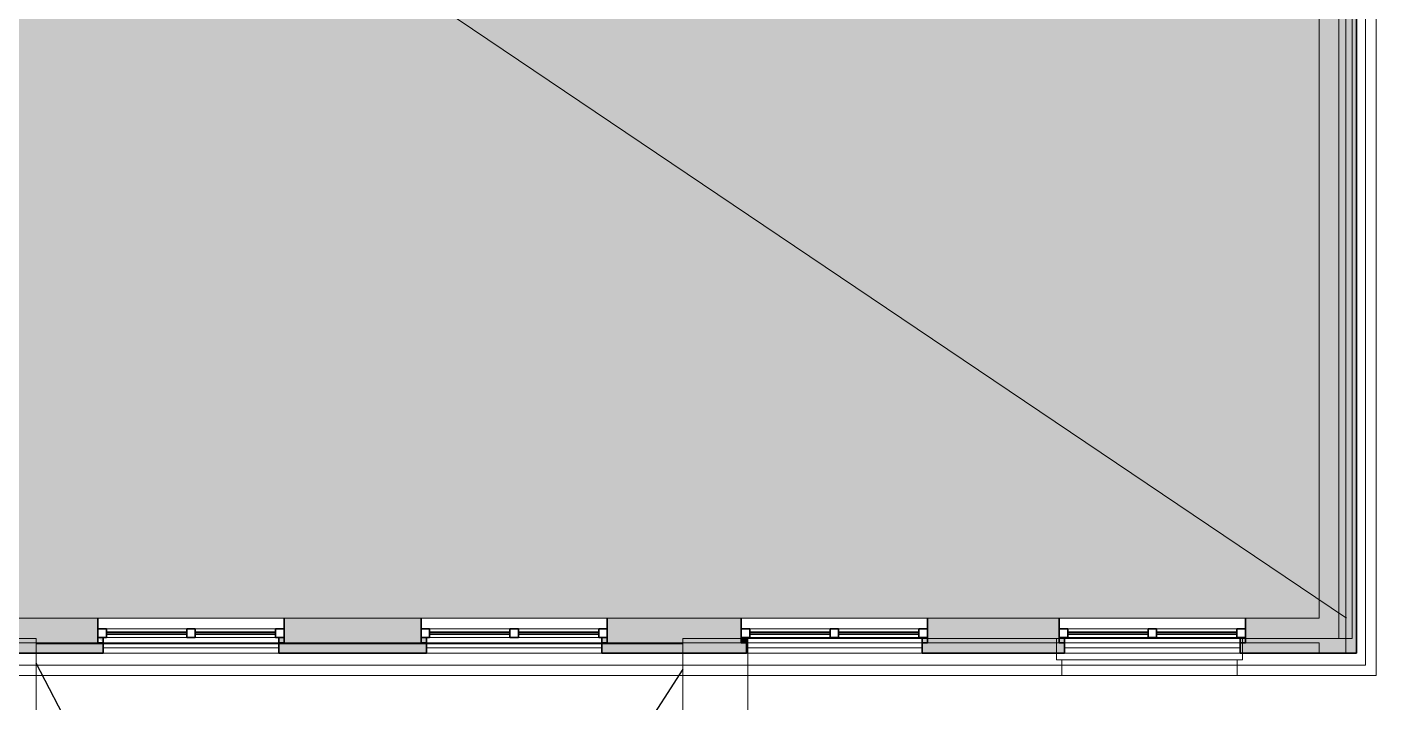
# Model space of a CAD drawing. Header units: millimetres. Extents: x -2861 to 222032, y -45352 to 20466.
# Drawn here: x 16890 to 29573, y -4484 to 1861 of the extents above; entities that cross this region are included whole.
import ezdxf

# ---------------------------------------------------------------- set-up
doc = ezdxf.new("R2010")
doc.units = ezdxf.units.MM
for name, color, linetype, lineweight in [('A-DETL-GENF', 92, 'Continuous', 13), ('A-DETL-THIN', 151, 'Continuous', 13), ('A-FLOR', 192, 'Continuous', 13), ('A-GENM', 13, 'Continuous', 13), ('A-GLAZ', 151, 'Continuous', 13), ('A-ROOF', 132, 'Continuous', 13), ('A-WALL', 113, 'Continuous', 13), ('A-WALL-PATT', 111, 'Continuous', 35), ('Q-SPCQ', 91, 'Continuous', 13)]:
    doc.layers.add(name, color=color, linetype=linetype, lineweight=lineweight)
pattern_1 = [(45, (20082.05, -3926.13), (-143.684, 143.684), []), (360, (20311, -3858.83), (143.684, 143.684), [25.4, -261.968]), (45, (20336.4, -3858.83), (-143.684, 143.684), [25.4, -177.8]), (90, (20354.36, -3840.87), (-143.684, 143.684), [25.4, -261.968]), (135, (20354.36, -3815.47), (-143.684, -143.684), [25.4, -177.8]), (360, (20311, -3797.51), (143.684, 143.684), [25.4, -261.968]), (45, (20293.04, -3815.47), (-143.684, 143.684), [25.4, -177.8]), (90, (20293.04, -3840.87), (-143.684, 143.684), [25.4, -261.968]), (135, (20311, -3858.83), (-143.684, -143.684), [25.4, -177.8]), (45, (20377.58, -3774.29), (-143.684, 143.684), [50.8, -152.4])]

# ---------------------------------------------------------------- blocks, each defined once
blk = doc.blocks.new('OKNO_2k_ - OKNO_2k_1750 x 1750-V42-2NP_DEMOLICE A')
at = {"layer": 'A-GLAZ', "color": 253, "lineweight": 35}
for p, q in [((-825, 126), (-875, 126)), ((-875, 126), (-875, 125)), ((-825, 125), (-825, 126)), ((-795, 75), (-825, 75)), ((-795, -5), (-795, 75)), ((-40, 45), (-795, 45)), ((-795, 45), (-795, 25)), ((-795, 25), (-40, 25)), ((40, 75), (-40, 75)), ((-40, 75), (-40, -5)), ((-40, 25), (-40, 45)), ((40, -5), (40, 75)), ((795, 45), (40, 45)), ((40, 45), (40, 25)), ((40, 25), (795, 25)), ((825, 75), (795, 75)), ((795, 75), (795, -5)), ((795, 25), (795, 45)), ((825, 126), (825, 125)), ((875, 126), (825, 126)), ((875, 125), (875, 126)), ((-875, -5), (-795, -5)), ((-40, -5), (40, -5)), ((795, -5), (875, -5))]:
    blk.add_line(p, q, dxfattribs=at)
at = {"layer": 'A-GLAZ', "color": 254}
for p, q in [((-825, 126), (-875, 126)), ((-875, 126), (-875, 125)), ((-875, 125), (-875, 75)), ((-875, 75), (-825, 75)), ((-875, 75), (-875, -5)), ((-875, 75), (-825, 75)), ((-825, 125), (-825, 126)), ((825, 126), (-825, 126)), ((825, 126), (-825, 126)), ((-825, 75), (-825, 125)), ((-825, 75), (-40, 75)), ((-795, 45), (-795, 75)), ((-795, 25), (-795, 45)), ((-795, 45), (-795, 25)), ((-40, 45), (-795, 45)), ((-795, -5), (-795, 25)), ((-795, 25), (-40, 25)), ((-40, 75), (40, 75)), ((40, 75), (-40, 75)), ((-40, 45), (-40, 75)), ((-40, 75), (40, 75)), ((-40, 25), (-40, 45)), ((-40, 45), (-40, 25)), ((-40, -5), (-40, 25)), ((40, 75), (825, 75)), ((40, 75), (40, 45)), ((40, 45), (40, 25)), ((40, 45), (40, 25)), ((795, 45), (40, 45)), ((40, 25), (40, -5)), ((40, 25), (795, 25)), ((795, 45), (795, 75)), ((795, 25), (795, 45)), ((795, 25), (795, 45)), ((795, -5), (795, 25)), ((875, 126), (825, 126)), ((825, 125), (825, 126)), ((825, 75), (825, 125)), ((825, 75), (875, 75)), ((825, 75), (875, 75)), ((875, 126), (875, 125)), ((875, 125), (875, 75)), ((875, 75), (875, -5)), ((-40, -5), (-875, -5)), ((40, -5), (-40, -5)), ((-40, -5), (40, -5)), ((40, -5), (-40, -5)), ((875, -5), (40, -5))]:
    blk.add_line(p, q, dxfattribs=at)
at = {"layer": 'A-GLAZ', "color": 231, "lineweight": 35}
for p, q in [((-875, 125), (-875, 75)), ((-875, 75), (-825, 75)), ((-875, 75), (-875, -5)), ((-825, 75), (-875, 75)), ((-825, 75), (-825, 125)), ((825, 125), (825, 75)), ((825, 75), (875, 75)), ((875, 75), (825, 75)), ((875, 75), (875, 125)), ((875, -5), (875, 75))]:
    blk.add_line(p, q, dxfattribs=at)
at = {"layer": 'A-GLAZ', "color": 10}
for p, q in [((-825, 75), (-40, 75)), ((-825, 75), (-40, 75)), ((-40, 75), (40, 75)), ((-40, 75), (40, 75)), ((40, 75), (825, 75)), ((40, 75), (825, 75))]:
    blk.add_line(p, q, dxfattribs=at)
at = {"layer": 'A-GLAZ', "color": 9}
for p, q in [((-40, 75), (-795, 75)), ((795, 75), (40, 75)), ((-795, -5), (-40, -5)), ((40, -5), (795, -5))]:
    blk.add_line(p, q, dxfattribs=at)
blk = doc.blocks.new('parapet s nosem_vnitní - parapet s nosem_vnitní-V43-2NP_DEMOLICE A')
at = {"layer": 'A-GENM', "color": 9}
for p, q in [((-875, -100), (-875, 0)), ((875, 0), (875, -100))]:
    blk.add_line(p, q, dxfattribs=at)
at = {"layer": 'A-GENM', "color": 254}
for p, q in [((-875, 0), (-875, -100)), ((-875, 0), (-40, 0)), ((-875, 0), (-40, 0)), ((-40, 0), (40, 0)), ((-40, 0), (40, 0)), ((40, 0), (875, 0)), ((40, 0), (875, 0)), ((875, -100), (875, 0))]:
    blk.add_line(p, q, dxfattribs=at)
blk = doc.blocks.new('parapet_ext - parapet_ext-V44-2NP_DEMOLICE A')
at = {"layer": 'Q-SPCQ', "color": 9}
for p, q in [((-825, 51), (-825, 100)), ((-825, 100), (825, 100)), ((825, 100), (825, 51))]:
    blk.add_line(p, q, dxfattribs=at)
at = {"layer": 'Q-SPCQ', "color": 254}
for p, q in [((-825, 100), (-825, 98)), ((-825, 100), (825, 100)), ((-825, 98), (-825, 51)), ((825, 98), (-825, 98)), ((-825, 98), (825, 98)), ((-825, 51), (-825, 50)), ((-825, 50), (-825, 51)), ((-825, 50), (-825, 0)), ((-825, 0), (-825, 50)), ((-825, 0), (-40, 0)), ((-825, 0), (-40, 0)), ((-40, 0), (40, 0)), ((-40, 0), (40, 0)), ((40, 0), (825, 0)), ((40, 0), (825, 0)), ((825, 98), (825, 100)), ((825, 51), (825, 98)), ((825, 51), (825, 50)), ((825, 50), (825, 51)), ((825, 50), (825, 0)), ((825, 0), (825, 50))]:
    blk.add_line(p, q, dxfattribs=at)
blk = doc.blocks.new('OKNO_2k_ - OKNO_2k_1750 x 1750-V39-2NP_DEMOLICE A')
at = {"layer": 'A-GLAZ', "color": 253, "lineweight": 35}
for p, q in [((-825, 126), (-875, 126)), ((-875, 126), (-875, 125)), ((-825, 125), (-825, 126)), ((-795, 75), (-825, 75)), ((-795, -5), (-795, 75)), ((-40, 45), (-795, 45)), ((-795, 45), (-795, 25)), ((-795, 25), (-40, 25)), ((40, 75), (-40, 75)), ((-40, 75), (-40, -5)), ((-40, 25), (-40, 45)), ((40, -5), (40, 75)), ((795, 45), (40, 45)), ((40, 45), (40, 25)), ((40, 25), (795, 25)), ((825, 75), (795, 75)), ((795, 75), (795, -5)), ((795, 25), (795, 45)), ((825, 126), (825, 125)), ((875, 126), (825, 126)), ((875, 125), (875, 126)), ((-875, -5), (-795, -5)), ((-40, -5), (40, -5)), ((795, -5), (875, -5))]:
    blk.add_line(p, q, dxfattribs=at)
at = {"layer": 'A-GLAZ', "color": 254}
for p, q in [((-825, 126), (-875, 126)), ((-875, 126), (-875, 125)), ((-875, 125), (-875, 75)), ((-875, 75), (-825, 75)), ((-875, 75), (-875, -5)), ((-875, 75), (-825, 75)), ((-825, 125), (-825, 126)), ((825, 126), (-825, 126)), ((825, 126), (-825, 126)), ((-825, 75), (-825, 125)), ((-825, 75), (-40, 75)), ((-795, 45), (-795, 75)), ((-795, 25), (-795, 45)), ((-795, 45), (-795, 25)), ((-40, 45), (-795, 45)), ((-795, -5), (-795, 25)), ((-795, 25), (-40, 25)), ((-40, 75), (40, 75)), ((40, 75), (-40, 75)), ((-40, 45), (-40, 75)), ((-40, 75), (40, 75)), ((-40, 25), (-40, 45)), ((-40, 45), (-40, 25)), ((-40, -5), (-40, 25)), ((40, 75), (825, 75)), ((40, 75), (40, 45)), ((40, 45), (40, 25)), ((40, 45), (40, 25)), ((795, 45), (40, 45)), ((40, 25), (40, -5)), ((40, 25), (795, 25)), ((795, 45), (795, 75)), ((795, 25), (795, 45)), ((795, 25), (795, 45)), ((795, -5), (795, 25)), ((875, 126), (825, 126)), ((825, 125), (825, 126)), ((825, 75), (825, 125)), ((825, 75), (875, 75)), ((825, 75), (875, 75)), ((875, 126), (875, 125)), ((875, 125), (875, 75)), ((875, 75), (875, -5)), ((-40, -5), (-875, -5)), ((40, -5), (-40, -5)), ((-40, -5), (40, -5)), ((40, -5), (-40, -5)), ((875, -5), (40, -5))]:
    blk.add_line(p, q, dxfattribs=at)
at = {"layer": 'A-GLAZ', "color": 231, "lineweight": 35}
for p, q in [((-875, 125), (-875, 75)), ((-875, 75), (-825, 75)), ((-875, 75), (-875, -5)), ((-825, 75), (-875, 75)), ((-825, 75), (-825, 125)), ((825, 125), (825, 75)), ((825, 75), (875, 75)), ((875, 75), (825, 75)), ((875, 75), (875, 125)), ((875, -5), (875, 75))]:
    blk.add_line(p, q, dxfattribs=at)
at = {"layer": 'A-GLAZ', "color": 10}
for p, q in [((-825, 75), (-40, 75)), ((-825, 75), (-40, 75)), ((-40, 75), (40, 75)), ((-40, 75), (40, 75)), ((40, 75), (825, 75)), ((40, 75), (825, 75))]:
    blk.add_line(p, q, dxfattribs=at)
at = {"layer": 'A-GLAZ', "color": 9}
for p, q in [((-40, 75), (-795, 75)), ((795, 75), (40, 75)), ((-795, -5), (-40, -5)), ((40, -5), (795, -5))]:
    blk.add_line(p, q, dxfattribs=at)
blk = doc.blocks.new('parapet s nosem_vnitní - parapet s nosem_vnitní-V45-2NP_DEMOLICE A')
at = {"layer": 'A-GENM', "color": 9}
for p, q in [((-875, -100), (-875, 0)), ((875, 0), (875, -100))]:
    blk.add_line(p, q, dxfattribs=at)
at = {"layer": 'A-GENM', "color": 254}
for p, q in [((-875, 0), (-875, -100)), ((-875, 0), (-40, 0)), ((-875, 0), (-40, 0)), ((-40, 0), (40, 0)), ((-40, 0), (40, 0)), ((40, 0), (875, 0)), ((40, 0), (875, 0)), ((875, -100), (875, 0))]:
    blk.add_line(p, q, dxfattribs=at)
blk = doc.blocks.new('parapet_ext - parapet_ext-V46-2NP_DEMOLICE A')
at = {"layer": 'Q-SPCQ', "color": 9}
for p, q in [((-825, 51), (-825, 100)), ((-825, 100), (825, 100)), ((825, 100), (825, 51))]:
    blk.add_line(p, q, dxfattribs=at)
at = {"layer": 'Q-SPCQ', "color": 254}
for p, q in [((-825, 100), (-825, 98)), ((-825, 100), (825, 100)), ((-825, 98), (-825, 51)), ((825, 98), (-825, 98)), ((-825, 98), (825, 98)), ((-825, 51), (-825, 50)), ((-825, 50), (-825, 51)), ((-825, 50), (-825, 0)), ((-825, 0), (-825, 50)), ((-825, 0), (-40, 0)), ((-825, 0), (-40, 0)), ((-40, 0), (40, 0)), ((-40, 0), (40, 0)), ((40, 0), (825, 0)), ((40, 0), (825, 0)), ((825, 98), (825, 100)), ((825, 51), (825, 98)), ((825, 51), (825, 50)), ((825, 50), (825, 51)), ((825, 50), (825, 0)), ((825, 0), (825, 50))]:
    blk.add_line(p, q, dxfattribs=at)
blk = doc.blocks.new('parapet_ext - parapet_ext-V47-2NP_DEMOLICE A')
at = {"layer": 'Q-SPCQ', "color": 9}
for p, q in [((-825, 51), (-825, 100)), ((-825, 100), (825, 100)), ((825, 100), (825, 51))]:
    blk.add_line(p, q, dxfattribs=at)
at = {"layer": 'Q-SPCQ', "color": 254}
for p, q in [((-825, 100), (-825, 98)), ((-825, 100), (825, 100)), ((-825, 98), (-825, 51)), ((825, 98), (-825, 98)), ((-825, 98), (825, 98)), ((-825, 51), (-825, 50)), ((-825, 50), (-825, 51)), ((-825, 50), (-825, 0)), ((-825, 0), (-825, 50)), ((-825, 0), (-40, 0)), ((-825, 0), (-40, 0)), ((-40, 0), (40, 0)), ((-40, 0), (40, 0)), ((40, 0), (825, 0)), ((40, 0), (825, 0)), ((825, 98), (825, 100)), ((825, 51), (825, 98)), ((825, 51), (825, 50)), ((825, 50), (825, 51)), ((825, 50), (825, 0)), ((825, 0), (825, 50))]:
    blk.add_line(p, q, dxfattribs=at)
blk = doc.blocks.new('OKNO_2k_ - OKNO_2k_1750 x 1750-V48-2NP_DEMOLICE A')
at = {"layer": 'A-GLAZ', "color": 253, "lineweight": 35}
for p, q in [((-825, 126), (-875, 126)), ((-875, 126), (-875, 125)), ((-825, 125), (-825, 126)), ((-795, 75), (-825, 75)), ((-795, -5), (-795, 75)), ((-40, 45), (-795, 45)), ((-795, 45), (-795, 25)), ((-795, 25), (-40, 25)), ((40, 75), (-40, 75)), ((-40, 75), (-40, -5)), ((-40, 25), (-40, 45)), ((40, -5), (40, 75)), ((795, 45), (40, 45)), ((40, 45), (40, 25)), ((40, 25), (795, 25)), ((825, 75), (795, 75)), ((795, 75), (795, -5)), ((795, 25), (795, 45)), ((825, 126), (825, 125)), ((875, 126), (825, 126)), ((875, 125), (875, 126)), ((-875, -5), (-795, -5)), ((-40, -5), (40, -5)), ((795, -5), (875, -5))]:
    blk.add_line(p, q, dxfattribs=at)
at = {"layer": 'A-GLAZ', "color": 254}
for p, q in [((-825, 126), (-875, 126)), ((-875, 126), (-875, 125)), ((-875, 125), (-875, 75)), ((-875, 75), (-825, 75)), ((-875, 75), (-875, -5)), ((-875, 75), (-825, 75)), ((-825, 125), (-825, 126)), ((825, 126), (-825, 126)), ((825, 126), (-825, 126)), ((-825, 75), (-825, 125)), ((-825, 75), (-40, 75)), ((-795, 45), (-795, 75)), ((-795, 25), (-795, 45)), ((-795, 45), (-795, 25)), ((-40, 45), (-795, 45)), ((-795, -5), (-795, 25)), ((-795, 25), (-40, 25)), ((-40, 75), (40, 75)), ((40, 75), (-40, 75)), ((-40, 45), (-40, 75)), ((-40, 75), (40, 75)), ((-40, 25), (-40, 45)), ((-40, 45), (-40, 25)), ((-40, -5), (-40, 25)), ((40, 75), (825, 75)), ((40, 75), (40, 45)), ((40, 45), (40, 25)), ((40, 45), (40, 25)), ((795, 45), (40, 45)), ((40, 25), (40, -5)), ((40, 25), (795, 25)), ((795, 45), (795, 75)), ((795, 25), (795, 45)), ((795, 25), (795, 45)), ((795, -5), (795, 25)), ((875, 126), (825, 126)), ((825, 125), (825, 126)), ((825, 75), (825, 125)), ((825, 75), (875, 75)), ((825, 75), (875, 75)), ((875, 126), (875, 125)), ((875, 125), (875, 75)), ((875, 75), (875, -5)), ((-40, -5), (-875, -5)), ((40, -5), (-40, -5)), ((-40, -5), (40, -5)), ((40, -5), (-40, -5)), ((875, -5), (40, -5))]:
    blk.add_line(p, q, dxfattribs=at)
at = {"layer": 'A-GLAZ', "color": 231, "lineweight": 35}
for p, q in [((-875, 125), (-875, 75)), ((-875, 75), (-825, 75)), ((-875, 75), (-875, -5)), ((-825, 75), (-875, 75)), ((-825, 75), (-825, 125)), ((825, 125), (825, 75)), ((825, 75), (875, 75)), ((875, 75), (825, 75)), ((875, 75), (875, 125)), ((875, -5), (875, 75))]:
    blk.add_line(p, q, dxfattribs=at)
at = {"layer": 'A-GLAZ', "color": 10}
for p, q in [((-825, 75), (-40, 75)), ((-825, 75), (-40, 75)), ((-40, 75), (40, 75)), ((-40, 75), (40, 75)), ((40, 75), (825, 75)), ((40, 75), (825, 75))]:
    blk.add_line(p, q, dxfattribs=at)
at = {"layer": 'A-GLAZ', "color": 9}
for p, q in [((-40, 75), (-795, 75)), ((795, 75), (40, 75)), ((-795, -5), (-40, -5)), ((40, -5), (795, -5))]:
    blk.add_line(p, q, dxfattribs=at)

msp = doc.modelspace()

# ---------------------------------------------------------------- hatches: boundary and pattern name
at = {"layer": 'A-DETL-GENF'}
msp.add_hatch(color=9, dxfattribs=at).paths.add_polyline_path([(29038.4, -3696.1), (29038.4, 8341.9), (10937, 8341.9), (10937, -3696.1), (28923, -3696.1)])
at = {"layer": 'A-ROOF'}
h = msp.add_hatch(color=10, dxfattribs=at)
h.paths.add_polyline_path([(16424.7, -3926.1), (16977.7, -3925.6), (16977.7, -3886.1), (16424.7, -3886.1)])
h.paths.add_polyline_path([(23605.3, -3926.1), (23605.3, -3886.1), (23055.3, -3886.1), (23055.3, -3926.1)])
h = msp.add_hatch(color=10, dxfattribs=at)
h.paths.add_polyline_path([(23655.2, -4026.1), (23655.3, -4026.1), (23655.3, -3927.1), (23605.3, -3927.1), (23605.3, -3926.1), (23055.3, -3926.1), (23055.3, -4026.1)])
h.paths.add_polyline_path([(16436.5, -4026.1), (16977.7, -4026.1), (16977.7, -3926.1), (16424.7, -3926.1), (16424.7, -4026.1)])
for points in [[(23605.3, -3926.1), (23655.3, -3926.1), (23655.3, -3886.1), (23605.3, -3886.1), (23605.3, -3908.8)], [(23655.3, -3927.1), (23655.3, -3926.1), (23605.3, -3926.1), (23605.3, -3927.1)]]:
    msp.add_hatch(color=10, dxfattribs=at).paths.add_polyline_path(points)
h = msp.add_hatch(color=10, dxfattribs=at)
h.paths.add_polyline_path([(22295.3, -4026.1), (23055.3, -4026.1), (23055.3, -3936.1), (22295.3, -3936.1), (22295.3, -4023.9)])
h.paths.add_polyline_path([(19480.1, -4026.1), (20645.3, -4026.1), (20645.3, -3936.1), (19257.7, -3936.1), (19257.7, -4026.1)])
h.paths.add_polyline_path([(17607.7, -4026.1), (17607.7, -3936.1), (16977.7, -3936.1), (16977.7, -4026.1)])
at = {"layer": 'A-WALL'}
h = msp.add_hatch(color=10, dxfattribs=at)
h.paths.add_polyline_path([(29288.4, -3886.1), (29288.4, 2851.9), (29223.4, 2851.9), (29223.4, -3886.1)])
h.paths.add_polyline_path([(29288.4, 4601.9), (29288.4, 4901.9), (29223.4, 4901.9), (29223.4, 4601.9), (29281.3, 4601.9)])
h.paths.add_polyline_path([(29223.4, 6651.9), (29288.4, 6651.9), (29288.4, 8560.3), (29223.4, 8560.3), (29223.4, 6778.6)])
h = msp.add_hatch(color=10, dxfattribs=at)
h.paths.add_polyline_path([(29338.4, -3886.1), (29388.4, -3886.1), (29388.4, 2901.9), (29289.4, 2901.9), (29289.4, 2851.9), (29288.4, 2851.9), (29288.4, -3886.1), (29326, -3886.1)])
h.paths.add_polyline_path([(29388.4, 4551.9), (29388.4, 4951.9), (29289.4, 4951.9), (29289.4, 4901.9), (29288.4, 4901.9), (29288.4, 4601.9), (29289.4, 4601.9), (29289.4, 4551.9), (29338.4, 4551.9)])
h.paths.add_polyline_path([(29338.4, 6601.9), (29388.4, 6601.9), (29388.4, 8560.3), (29288.4, 8560.3), (29288.4, 6651.9), (29289.4, 6651.9), (29289.4, 6601.9)])
h = msp.add_hatch(color=10, dxfattribs=at)
h.paths.add_polyline_path([(29038.4, -4026.1), (29038.4, -3926.1), (28345.3, -3926.1), (28345.3, -3927.1), (28318.4, -3927.1), (28318.4, -4026.1), (28923, -4026.1)])
h.paths.add_polyline_path([(29363.4, -4026.1), (29388.4, -4026.1), (29388.4, -3886.1), (29288.4, -3886.1), (29288.4, -4026.1), (29338.4, -4026.1)])
h.paths.add_polyline_path([(26568.4, -4026.1), (26568.4, -3926.1), (25355.3, -3926.1), (25355.3, -3927.1), (25305.3, -3927.1), (25305.3, -4026.1), (26347.7, -4026.1)])
h.paths.add_polyline_path([(19307.7, -3936.1), (20645.3, -3936.1), (20645.3, -3927.1), (20595.3, -3927.1), (20595.3, -3926.1), (19307.7, -3926.1), (19307.7, -3927.1), (19257.7, -3927.1), (19257.7, -3936.1)])
h.paths.add_polyline_path([(22345.3, -3936.1), (23055.3, -3936.1), (23055.3, -3926.1), (22345.3, -3926.1), (22345.3, -3927.1), (22295.3, -3927.1), (22295.3, -3936.1)])
h.paths.add_polyline_path([(17607.7, -3936.1), (17607.7, -3927.1), (17557.7, -3926.7), (17557.7, -3926.1), (16977.7, -3926.1), (16977.7, -3936.1)])
h = msp.add_hatch(color=10, dxfattribs=at)
h.paths.add_polyline_path([(29288.4, -4026.1), (29288.4, -3886.1), (28345.3, -3886.1), (28345.3, -3926.1), (29038.4, -3926.1), (29038.4, -4026.1), (29282, -4026.1)])
h.paths.add_polyline_path([(26125, -3926.1), (26568.4, -3926.1), (26568.4, -3886.1), (25355.3, -3886.1), (25355.3, -3926.1)])
h.paths.add_polyline_path([(22345.3, -3926.1), (23055.3, -3926.1), (23055.3, -3886.1), (22345.3, -3886.1), (22345.3, -3908)])
h.paths.add_polyline_path([(20595.3, -3926.1), (20595.3, -3886.1), (19307.7, -3886.1), (19307.7, -3926.1), (19859.1, -3926.1)])
h.paths.add_polyline_path([(17557.7, -3926.1), (17557.7, -3923.7), (16977.7, -3926.1)])
h = msp.add_hatch(color=10, dxfattribs=at)
h.paths.add_polyline_path([(28318.4, -3926.1), (28345.3, -3926.1), (28345.3, -3886.1), (28318.4, -3886.1), (28318.4, -3903.6)])
h.paths.add_polyline_path([(26595.3, -3926.1), (26595.3, -3886.1), (26568.4, -3886.1), (26568.4, -3926.1)])
h.paths.add_polyline_path([(25305.3, -3926.1), (25355.3, -3926.1), (25355.3, -3886.1), (25305.3, -3886.1), (25305.3, -3898.3)])
h.paths.add_polyline_path([(22295.3, -3926.1), (22345.3, -3926.1), (22345.3, -3886.1), (22295.3, -3886.1), (22295.3, -3908.2)])
h.paths.add_polyline_path([(20645.3, -3926.1), (20645.3, -3886.1), (20595.3, -3886.1), (20595.3, -3926.1), (20596.3, -3926.1)])
h.paths.add_polyline_path([(19307.7, -3926.1), (19307.7, -3886.1), (19257.7, -3886.1), (19257.7, -3926.1), (19258.7, -3926.1)])
h.paths.add_polyline_path([(17607.7, -3926.1), (17607.7, -3886.1), (17567.7, -3886.1), (17605.1, -3923.5), (17557.7, -3923.7), (17557.7, -3926.1), (17558.7, -3926.1)])
h = msp.add_hatch(color=10, dxfattribs=at)
h.paths.add_polyline_path([(28318.4, -3927.1), (28345.3, -3927.1), (28345.3, -3926.1), (28318.4, -3926.1)])
h.paths.add_polyline_path([(28295.3, -4026.1), (28318.4, -4026.1), (28318.4, -3927.1), (28295.3, -3927.1), (28295.3, -3976.1)])
h.paths.add_polyline_path([(26568.4, -4026.1), (26645.3, -4026.1), (26645.3, -3927.1), (26595.3, -3927.1), (26595.3, -3926.1), (26568.4, -3926.1), (26568.4, -3979)])
h.paths.add_polyline_path([(25305.3, -3927.1), (25355.3, -3927.1), (25355.3, -3926.1), (25305.3, -3926.1)])
h.paths.add_polyline_path([(22345.3, -3927.1), (22345.3, -3926.1), (22295.3, -3926.1), (22295.3, -3927.1), (22322.5, -3927.1)])
h.paths.add_polyline_path([(20645.3, -3927.1), (20645.3, -3926.1), (20595.3, -3926.1), (20595.3, -3927.1)])
h.paths.add_polyline_path([(17557.7, -3927.1), (17607.7, -3927.1), (17607.7, -3926.1), (17557.7, -3926.1), (17557.7, -3926.7)])
h.paths.add_polyline_path([(19257.7, -3927.1), (19307.7, -3927.1), (19307.7, -3926.1), (19257.7, -3926.1)])
h = msp.add_hatch(color=10, dxfattribs=at)
h.paths.add_polyline_path([(28295.3, -3926.1), (28318.4, -3926.1), (28318.4, -3886.1), (28295.3, -3886.1), (28295.3, -3901.3)])
h.paths.add_polyline_path([(26595.3, -3926.1), (26645.3, -3926.1), (26645.3, -3886.1), (26595.3, -3886.1), (26595.3, -3902.1)])
h = msp.add_hatch(color=10, dxfattribs=at)
h.paths.add_polyline_path([(28295.3, -3927.1), (28318.4, -3927.1), (28318.4, -3926.1), (28295.3, -3926.1)])
h.paths.add_polyline_path([(26645.3, -3927.1), (26645.3, -3926.1), (26595.3, -3926.1), (26595.3, -3927.1)])
at = {"layer": 'A-WALL-PATT', "lineweight": 13}
h = msp.add_hatch(dxfattribs=at)
h.set_pattern_fill('FP_63', angle=45, style=0, pattern_type=2)
h.set_pattern_definition([(135, (29288.4, 2404.7), (-143.684, -143.684), []), (90, (29221.1, 2633.65), (-143.684, 143.684), [25.4, -261.968]), (135, (29221.1, 2659.05), (-143.684, -143.684), [25.4, -177.8]), (180, (29203.14, 2677.01), (-143.684, -143.684), [25.4, -261.968]), (225, (29177.74, 2677.02), (143.684, -143.684), [25.4, -177.8]), (90, (29159.78, 2633.65), (-143.684, 143.684), [25.4, -261.968]), (135, (29177.74, 2615.7), (-143.684, -143.684), [25.4, -177.8]), (180, (29203.14, 2615.7), (-143.684, -143.684), [25.4, -261.968]), (225, (29221.1, 2633.65), (143.684, -143.684), [25.4, -177.8]), (135, (29136.56, 2700.24), (-143.684, -143.684), [50.8, -152.4])])
h.paths.add_polyline_path([(29223.4, -3886.1), (29223.4, 2851.9), (29038.4, 2851.9), (29038.4, -3886.1), (29100.3, -3886.1)])
h.paths.add_polyline_path([(29223.4, 4601.9), (29223.4, 4901.9), (29038.4, 4901.9), (29038.4, 4601.9), (29158.4, 4601.9)])
h.paths.add_polyline_path([(29158.4, 6651.9), (29223.4, 6651.9), (29223.4, 8560.3), (29038.4, 8560.3), (29038.4, 6651.9)])
h = msp.add_hatch(dxfattribs=at)
h.set_pattern_fill('FP_64', angle=45, style=0, pattern_type=2)
h.set_pattern_definition(pattern_1)
h.paths.add_polyline_path([(16802.7, -3886.1), (17557.7, -3886.1), (17557.7, -3696.1), (13417, -3696.1), (13417, -3886.1), (16452.7, -3886.1)])
h.paths.add_polyline_path([(23540.2, -3886.1), (23605.3, -3886.1), (23605.3, -3696.1), (22345.3, -3696.1), (22345.3, -3886.1), (23055.3, -3886.1)])
h.paths.add_polyline_path([(20519.5, -3886.1), (20595.3, -3886.1), (20595.3, -3696.1), (19307.7, -3696.1), (19307.7, -3886.1), (19859.1, -3886.1)])
h.paths.add_polyline_path([(28483.9, -3886.1), (29038.4, -3886.1), (29038.4, -3696.1), (28345.3, -3696.1), (28345.3, -3886.1)])
h.paths.add_polyline_path([(26595.3, -3886.1), (26595.3, -3696.1), (25355.3, -3696.1), (25355.3, -3886.1), (26568.4, -3886.1)])
h.paths.add_polyline_path([(10982, -3886.1), (11667, -3886.1), (11667, -3696.1), (10982, -3696.1), (10982, -3876.1)])
h = msp.add_hatch(dxfattribs=at)
h.set_pattern_fill('FP_64', angle=45, style=0, pattern_type=2)
h.set_pattern_definition(pattern_1)
h.paths.add_polyline_path([(17557.7, -3886.1), (17607.7, -3886.1), (17607.7, -3876.1), (17557.7, -3876.1)])
h.paths.add_polyline_path([(16977.7, -3925.6), (17557.7, -3923.7), (17557.7, -3886.1), (16977.7, -3886.1)])
h.paths.add_polyline_path([(23645.5, -3886.1), (23655.3, -3886.1), (23655.3, -3876.1), (23605.3, -3876.1), (23605.3, -3886.1), (23615.3, -3886.1)])
h.paths.add_polyline_path([(28345.3, -3886.1), (28345.3, -3876.1), (28295.3, -3876.1), (28295.3, -3886.1), (28335.5, -3886.1)])
h.paths.add_polyline_path([(26635.5, -3886.1), (26645.3, -3886.1), (26645.3, -3876.1), (26595.3, -3876.1), (26595.3, -3886.1), (26605.3, -3886.1)])
h.paths.add_polyline_path([(25345.3, -3886.1), (25355.3, -3886.1), (25355.3, -3876.1), (25305.3, -3876.1), (25305.3, -3886.1)])
h.paths.add_polyline_path([(19307.7, -3886.1), (19307.7, -3876.1), (19257.7, -3876.1), (19257.7, -3886.1), (19297.9, -3886.1)])
h.paths.add_polyline_path([(22335.3, -3886.1), (22345.3, -3886.1), (22345.3, -3876.1), (22295.3, -3876.1), (22295.3, -3886.1)])
h.paths.add_polyline_path([(20635.5, -3886.1), (20645.3, -3886.1), (20645.3, -3876.1), (20595.3, -3876.1), (20595.3, -3886.1), (20605.3, -3886.1)])
h.paths.add_polyline_path([(11707.2, -3886.1), (11717, -3886.1), (11717, -3876.1), (11667, -3876.1), (11667, -3886.1), (11677, -3886.1)])
h.paths.add_polyline_path([(13407, -3886.1), (13417, -3886.1), (13417, -3876.1), (13367, -3876.1), (13367, -3886.1), (13377, -3886.1)])
h = msp.add_hatch(dxfattribs=at)
h.set_pattern_fill('FP_64', angle=45, style=0, pattern_type=2)
h.set_pattern_definition(pattern_1)
h.paths.add_polyline_path([(17557.7, -3923.7), (17605.1, -3923.5), (17567.7, -3886.1), (17557.7, -3886.1), (17557.7, -3920.3)])

# ---------------------------------------------------------------- linework, layer by layer
at = {"layer": 'A-DETL-THIN'}
for p, q in [((10937, 8679.8), (29296.1, -3696.1)), ((29038.4, -3696.1), (29038.4, 8341.9)), ((10937, -3696.1), (29038.4, -3696.1))]:
    msp.add_line(p, q, dxfattribs=at)
at = {"layer": 'A-FLOR', "color": 254}
msp.add_line((29038.4, -3676.1), (29038.4, 8341.9), dxfattribs=at)
at = {"layer": 'A-ROOF', "color": 41}
for p, q in [((16977.7, -3886.1), (16424.7, -3886.1)), ((16977.7, -3925.6), (16977.7, -3886.1)), ((16977.7, -10469.5), (16977.7, -3926.1)), ((23668.3, -3886.1), (23055.3, -3886.1)), ((23055.3, -3886.1), (23055.3, -10424.5)), ((23668.3, -16143.3), (23668.3, -3886.1))]:
    msp.add_line(p, q, dxfattribs=at)
at = {"layer": 'A-ROOF'}
msp.add_line((16977.7, -3936.1), (23055.3, -3936.1), dxfattribs=at)
at = {"layer": 'A-ROOF', "lineweight": 25}
for p, q in [((19707.8, -9366.7), (16977.7, -4118.8)), ((23055.3, -4176.5), (19707.8, -9366.7))]:
    msp.add_line(p, q, dxfattribs=at)
at = {"layer": 'A-WALL', "color": 9}
for p, q in [((29473.4, 8810.3), (29473.4, -4136.1)), ((29288.4, -3926.1), (29288.4, 8591.9)), ((29288.4, 2901.9), (29288.4, -4026.1)), ((17607.7, -3926.1), (10982, -3926.1)), ((19257.7, -3926.1), (20645.3, -3926.1)), ((22295.3, -3926.1), (23655.3, -3926.1)), ((25305.3, -3926.1), (26645.3, -3926.1)), ((28295.3, -3926.1), (29038.4, -3926.1)), ((29038.4, -3926.1), (29038.4, -4026.1)), ((16424.7, -4136.1), (29473.4, -4136.1)), ((29573.4, -4236.1), (16424.7, -4236.1))]:
    msp.add_line(p, q, dxfattribs=at)
at = {"layer": 'A-WALL', "color": 254}
for p, q in [((29573.4, -4236.1), (29573.4, 8810.3)), ((29223.4, 2919.2), (29223.4, -3886.1)), ((29348.4, -3886.1), (29348.4, 2919.2)), ((25355.3, -3886.1), (25345.5, -3886.1)), ((26568.4, -4086.1), (26568.4, -3886.1)), ((28318.4, -3886.1), (28318.4, -3903)), ((28318.4, -3903.6), (28318.4, -4086.1)), ((29348.4, -3886.1), (28335.5, -3886.1)), ((17607.7, -4026.1), (19257.7, -4026.1)), ((20645.3, -4026.1), (22295.3, -4026.1)), ((23655.3, -4026.1), (25305.3, -4026.1)), ((26645.3, -4026.1), (28295.3, -4026.1)), ((28318.4, -4086.1), (26568.4, -4086.1)), ((26618.4, -4086.1), (26618.4, -4236.1)), ((28268.4, -4236.1), (28268.4, -4086.1))]:
    msp.add_line(p, q, dxfattribs=at)
at = {"layer": 'A-WALL', "color": 253, "lineweight": 35}
for p, q in [((29388.4, -4026.1), (29388.4, 2901.9)), ((17557.7, -3876.1), (17557.7, -3696.1)), ((19307.7, -3696.1), (19307.7, -3876.1)), ((20595.3, -3876.1), (20595.3, -3696.1)), ((22345.3, -3696.1), (22345.3, -3876.1)), ((23605.3, -3876.1), (23605.3, -3696.1)), ((25355.3, -3696.1), (25355.3, -3876.1)), ((26595.3, -3876.1), (26595.3, -3696.1)), ((28345.3, -3696.1), (28345.3, -3876.1)), ((17607.7, -3876.1), (17557.7, -3876.1)), ((17607.7, -4026.1), (17607.7, -3876.1)), ((19307.7, -3876.1), (19257.7, -3876.1)), ((19257.7, -3876.1), (19257.7, -4026.1)), ((20645.3, -3876.1), (20595.3, -3876.1)), ((20645.3, -4026.1), (20645.3, -3876.1)), ((22345.3, -3876.1), (22295.3, -3876.1)), ((22295.3, -3876.1), (22295.3, -4026.1)), ((23655.3, -3876.1), (23605.3, -3876.1)), ((23655.3, -4026.1), (23655.3, -3876.1)), ((25355.3, -3876.1), (25305.3, -3876.1)), ((25305.3, -3876.1), (25305.3, -4026.1)), ((26645.3, -3876.1), (26595.3, -3876.1)), ((26645.3, -4026.1), (26645.3, -3876.1)), ((28345.3, -3876.1), (28295.3, -3876.1)), ((28295.3, -3876.1), (28295.3, -4026.1)), ((13367, -4026.1), (17607.7, -4026.1)), ((19257.7, -4026.1), (20645.3, -4026.1)), ((22295.3, -4026.1), (23655.3, -4026.1)), ((25305.3, -4026.1), (26645.3, -4026.1)), ((28295.3, -4026.1), (29388.4, -4026.1))]:
    msp.add_line(p, q, dxfattribs=at)
at = {"layer": 'A-WALL', "color": 10}
for p, q in [((19257.7, -3876.1), (17607.7, -3876.1)), ((22295.3, -3876.1), (20645.3, -3876.1)), ((25305.3, -3876.1), (23655.3, -3876.1)), ((25345.3, -3886.1), (23668.3, -3886.1)), ((28335.3, -3886.1), (25355.3, -3886.1)), ((28295.3, -3876.1), (26645.3, -3876.1))]:
    msp.add_line(p, q, dxfattribs=at)

# ---------------------------------------------------------------- block references
at = {"layer": 'A-GENM', "color": 254, "rotation": 180}
for name, p in [('parapet s nosem_vnitní - parapet s nosem_vnitní-V43-2NP_DEMOLICE A', (18432.7, -3796.1)), ('parapet s nosem_vnitní - parapet s nosem_vnitní-V45-2NP_DEMOLICE A', (21470.3, -3796.1)), ('parapet s nosem_vnitní - parapet s nosem_vnitní-V45-2NP_DEMOLICE A', (24480.3, -3796.1)), ('parapet s nosem_vnitní - parapet s nosem_vnitní-V45-2NP_DEMOLICE A', (27470.3, -3796.1))]:
    msp.add_blockref(name, p, dxfattribs=at)
at = {"layer": 'A-GLAZ', "color": 254, "rotation": 180}
for name, p in [('OKNO_2k_ - OKNO_2k_1750 x 1750-V42-2NP_DEMOLICE A', (18432.7, -3801.1)), ('OKNO_2k_ - OKNO_2k_1750 x 1750-V39-2NP_DEMOLICE A', (21470.3, -3801.1)), ('OKNO_2k_ - OKNO_2k_1750 x 1750-V39-2NP_DEMOLICE A', (24480.3, -3801.1)), ('OKNO_2k_ - OKNO_2k_1750 x 1750-V48-2NP_DEMOLICE A', (27470.3, -3801.1))]:
    msp.add_blockref(name, p, dxfattribs=at)
at = {"layer": 'Q-SPCQ', "color": 254, "rotation": 180}
for name, p in [('parapet_ext - parapet_ext-V44-2NP_DEMOLICE A', (18432.7, -3876.1)), ('parapet_ext - parapet_ext-V46-2NP_DEMOLICE A', (21470.3, -3876.1)), ('parapet_ext - parapet_ext-V47-2NP_DEMOLICE A', (24480.3, -3876.1)), ('parapet_ext - parapet_ext-V47-2NP_DEMOLICE A', (27470.3, -3876.1))]:
    msp.add_blockref(name, p, dxfattribs=at)

doc.saveas('drawing.dxf')
